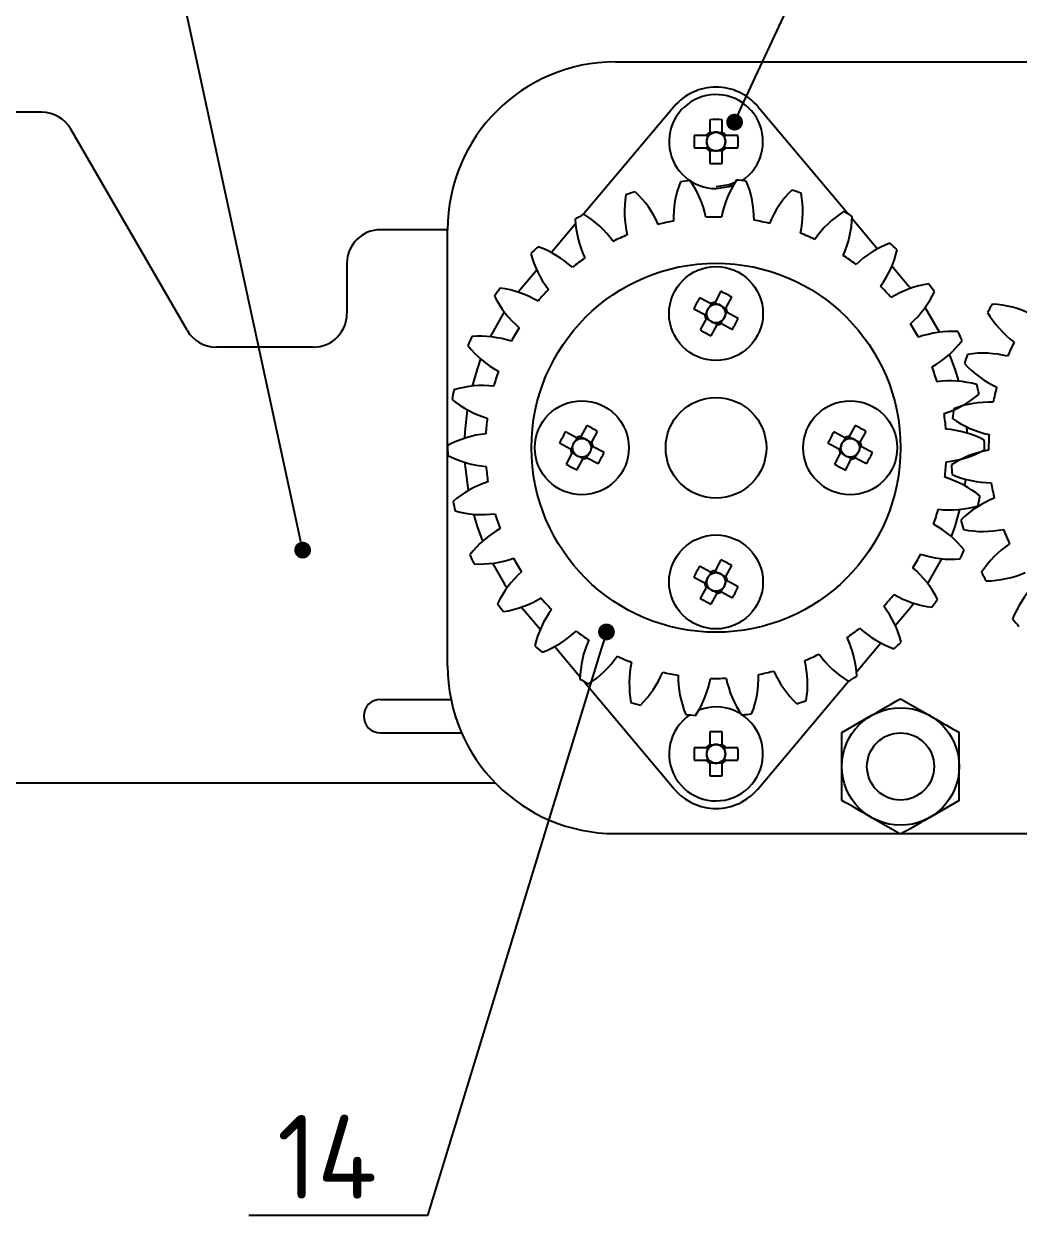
# Model space of a CAD drawing. Header units: millimetres. Extents: x 20430 to 36223, y 4362 to 8014.
# Drawn here: x 20566.2 to 20625.5, y 4516.1 to 4587.7 of the extents above; entities that cross this region are included whole.
import ezdxf
from ezdxf import colors
from ezdxf.entities.mleader import LeaderData, LeaderLine
from ezdxf.math import Vec2, Vec3

# ---------------------------------------------------------------- set-up
doc = ezdxf.new("R2010")
doc.units = ezdxf.units.MM
doc.layers.get('0').update_dxf_attribs({"lineweight": 35})
doc.layers.add('Nét mảnh', color=130, linetype='Continuous', lineweight=13)
doc.styles.add('MtXpl_TCVN_7284', font='')
doc.styles.get("Standard").update_dxf_attribs({"font": '', "height": 4.375})
doc.styles.get('MtXpl_TCVN_7284').set_extended_font_data('TCVN 7284')
doc.styles.get('Standard').set_extended_font_data('TCVN 7284')
doc.dimstyles.new('ISO-25$0', dxfattribs={"dimtxt": 4.375, "dimasz": 2.5, "dimexe": 1.25, "dimexo": 0.625, "dimtad": 1, "dimtxsty": 'Standard', "dimblk": 'OPEN30', "dimcen": 2.5, "dimadec": 0, "dimazin": 0, "dimtfac": 1, "dimtmove": 0, "dimatfit": 3, "dimldrblk": 'OPEN30', "dimfxl": 1, "dimarcsym": 0})

# ---------------------------------------------------------------- blocks, each defined once
blk = doc.blocks.new('_Dot')
at = {"color": 0, "linetype": 'ByBlock', "lineweight": -2}
blk.add_line((-0.5, 0), (-1, 0), dxfattribs=at)
at = {"color": 0, "linetype": 'ByBlock', "const_width": 0.5}
blk.add_lwpolyline([(-0.25, 0, 1), (0.25, 0, 1)], format="xyb", close=True, dxfattribs=at)
blk = doc.blocks.new('_Open30')
at = {"color": 0, "linetype": 'ByBlock', "lineweight": -2}
for p, q in [((-1, 0.268), (0, 0)), ((0, 0), (-1, -0.268)), ((0, 0), (-1, 0))]:
    blk.add_line(p, q, dxfattribs=at)
blk = doc.blocks.new('*D106')
at = {"layer": 'Defpoints', "color": 0, "transparency": 16777216}
for p in [(20779.452, 4636.101), (20459.452, 4562.394), (20779.452, 4562.394)]:
    blk.add_point(p, dxfattribs=at)
at = {"layer": 'Nét mảnh', "color": 0, "lineweight": -2, "transparency": 16777216}
for p, q in [((20459.452, 4563.644), (20459.452, 4638.601)), ((20779.452, 4563.644), (20779.452, 4638.601)), ((20464.452, 4636.101), (20774.452, 4636.101))]:
    blk.add_line(p, q, dxfattribs=at)
at = {"layer": 'Nét mảnh', "color": 0, "lineweight": -2, "transparency": 16777216, "xscale": 5, "yscale": 5, "zscale": 5, "rotation": 180}
blk.add_blockref('_Open30', (20459.452, 4636.101), dxfattribs=at)
at = {"layer": 'Nét mảnh', "color": 0, "lineweight": -2, "transparency": 16777216, "xscale": 5, "yscale": 5, "zscale": 5}
blk.add_blockref('_Open30', (20779.452, 4636.101), dxfattribs=at)
at = {"layer": 'Nét mảnh', "color": 0, "transparency": 16777216, "insert": (20619.452, 4639.101), "char_height": 4.375, "attachment_point": 5}
blk.add_mtext('{\\H0.8x;320}', dxfattribs=at)

msp = doc.modelspace()

# ---------------------------------------------------------------- linework, layer by layer
at = {"color": 18, "linetype": 'Continuous', "lineweight": 25, "true_color": 0x000000}
for p, q in [((20601.452, 4585.394), (20630.381, 4585.394)), ((20604.966, 4582.737), (20599.56, 4576.312)), ((20609.939, 4582.737), (20615.345, 4576.312)), ((20567.256, 4582.394), (20565.452, 4582.394)), ((20607.082, 4581.95), (20607.082, 4581.209)), ((20607.822, 4581.209), (20607.822, 4581.95)), ((20575.917, 4569.394), (20568.988, 4581.394)), ((20607.277, 4581.172), (20607.082, 4581.172)), ((20607.822, 4581.172), (20607.628, 4581.172)), ((20606.888, 4581.014), (20606.146, 4581.014)), ((20606.925, 4581.014), (20606.925, 4580.82)), ((20606.925, 4580.468), (20606.925, 4580.274)), ((20607.98, 4580.82), (20607.98, 4581.014)), ((20607.98, 4580.274), (20607.98, 4580.468)), ((20608.759, 4581.014), (20608.017, 4581.014)), ((20606.146, 4580.274), (20606.888, 4580.274)), ((20607.082, 4580.117), (20607.277, 4580.117)), ((20607.082, 4580.079), (20607.082, 4579.338)), ((20607.628, 4580.117), (20607.822, 4580.117)), ((20607.822, 4579.338), (20607.822, 4580.079)), ((20608.017, 4580.274), (20608.759, 4580.274)), ((20615.562, 4576.055), (20617.081, 4574.249)), ((20591.452, 4575.394), (20587.452, 4575.394)), ((20591.452, 4549.394), (20591.452, 4575.394)), ((20599.081, 4575.743), (20597.637, 4574.027)), ((20585.452, 4573.394), (20585.452, 4570.394)), ((20617.938, 4573.231), (20618.93, 4572.052)), ((20596.764, 4572.989), (20595.975, 4572.052)), ((20595.975, 4572.052), (20595.66, 4571.664)), ((20619.056, 4571.899), (20618.93, 4572.052)), ((20607.129, 4570.986), (20606.474, 4571.336)), ((20607.741, 4571.721), (20607.392, 4571.067)), ((20608.045, 4570.718), (20608.394, 4571.372)), ((20594.827, 4570.493), (20593.99, 4569.009)), ((20606.126, 4570.683), (20606.78, 4570.334)), ((20606.904, 4570.487), (20606.813, 4570.316)), ((20607.161, 4570.969), (20607.07, 4570.798)), ((20607.546, 4570.942), (20607.375, 4571.034)), ((20608.027, 4570.685), (20607.856, 4570.777)), ((20608.001, 4570.301), (20608.092, 4570.472)), ((20608.779, 4570.105), (20608.125, 4570.454)), ((20606.86, 4570.07), (20606.511, 4569.416)), ((20606.878, 4570.103), (20607.049, 4570.012)), ((20607.164, 4569.067), (20607.513, 4569.722)), ((20607.359, 4569.846), (20607.53, 4569.754)), ((20607.744, 4569.819), (20607.835, 4569.991)), ((20607.776, 4569.802), (20608.431, 4569.452)), ((20583.452, 4568.394), (20577.649, 4568.394)), ((20599.129, 4562.986), (20598.474, 4563.336)), ((20599.741, 4563.721), (20599.392, 4563.067)), ((20600.045, 4562.718), (20600.394, 4563.372)), ((20615.129, 4562.986), (20614.474, 4563.336)), ((20615.741, 4563.721), (20615.392, 4563.067)), ((20616.045, 4562.718), (20616.394, 4563.372)), ((20598.126, 4562.683), (20598.78, 4562.334)), ((20598.904, 4562.487), (20598.813, 4562.316)), ((20599.161, 4562.969), (20599.07, 4562.798)), ((20599.546, 4562.942), (20599.375, 4563.034)), ((20600.027, 4562.685), (20599.856, 4562.777)), ((20600.001, 4562.301), (20600.092, 4562.472)), ((20600.779, 4562.105), (20600.125, 4562.454)), ((20614.126, 4562.683), (20614.78, 4562.334)), ((20614.904, 4562.487), (20614.813, 4562.316)), ((20615.161, 4562.969), (20615.07, 4562.798)), ((20615.546, 4562.942), (20615.375, 4563.034)), ((20616.027, 4562.685), (20615.856, 4562.777)), ((20616.001, 4562.301), (20616.092, 4562.472)), ((20616.779, 4562.105), (20616.125, 4562.454)), ((20598.86, 4562.07), (20598.511, 4561.416)), ((20598.878, 4562.103), (20599.049, 4562.012)), ((20599.359, 4561.846), (20599.53, 4561.755)), ((20599.744, 4561.819), (20599.835, 4561.991)), ((20599.776, 4561.802), (20600.431, 4561.452)), ((20614.86, 4562.07), (20614.511, 4561.416)), ((20614.878, 4562.103), (20615.049, 4562.012)), ((20615.359, 4561.846), (20615.53, 4561.755)), ((20615.744, 4561.819), (20615.835, 4561.991)), ((20615.776, 4561.802), (20616.431, 4561.452)), ((20599.164, 4561.067), (20599.513, 4561.722)), ((20615.164, 4561.067), (20615.513, 4561.722)), ((20622.281, 4560.131), (20622.334, 4560.516)), ((20607.129, 4554.986), (20606.474, 4555.336)), ((20607.741, 4555.721), (20607.392, 4555.067)), ((20608.045, 4554.718), (20608.394, 4555.372)), ((20620.078, 4554.295), (20620.915, 4555.779)), ((20606.126, 4554.683), (20606.78, 4554.334)), ((20607.161, 4554.969), (20607.07, 4554.798)), ((20607.546, 4554.942), (20607.375, 4555.034)), ((20608.027, 4554.685), (20607.856, 4554.777)), ((20606.86, 4554.07), (20606.511, 4553.416)), ((20606.904, 4554.487), (20606.813, 4554.316)), ((20606.878, 4554.103), (20607.049, 4554.012)), ((20607.744, 4553.819), (20607.835, 4553.991)), ((20608.001, 4554.301), (20608.092, 4554.472)), ((20608.779, 4554.105), (20608.125, 4554.454)), ((20607.164, 4553.067), (20607.513, 4553.722)), ((20607.359, 4553.846), (20607.53, 4553.755)), ((20607.776, 4553.802), (20608.431, 4553.452)), ((20595.849, 4552.889), (20595.975, 4552.737)), ((20596.967, 4551.557), (20595.975, 4552.737)), ((20618.141, 4551.799), (20618.93, 4552.737)), ((20618.93, 4552.737), (20619.245, 4553.124)), ((20599.343, 4548.733), (20597.824, 4550.539)), ((20615.824, 4549.045), (20617.268, 4550.761)), ((20604.966, 4542.052), (20599.56, 4548.476)), ((20609.939, 4542.052), (20615.345, 4548.476)), ((20618.452, 4547.436), (20620.202, 4546.425)), ((20587.452, 4547.394), (20591.655, 4547.394)), ((20614.952, 4545.415), (20616.702, 4546.425)), ((20587.452, 4545.394), (20592.287, 4545.394)), ((20607.082, 4545.45), (20607.082, 4544.709)), ((20607.822, 4544.709), (20607.822, 4545.45)), ((20607.277, 4544.672), (20607.082, 4544.672)), ((20607.822, 4544.672), (20607.628, 4544.672)), ((20606.888, 4544.514), (20606.146, 4544.514)), ((20606.925, 4544.514), (20606.925, 4544.32)), ((20606.925, 4543.968), (20606.925, 4543.774)), ((20607.98, 4544.32), (20607.98, 4544.514)), ((20607.98, 4543.774), (20607.98, 4543.968)), ((20608.759, 4544.514), (20608.017, 4544.514)), ((20606.146, 4543.774), (20606.888, 4543.774)), ((20607.082, 4543.617), (20607.277, 4543.617)), ((20607.082, 4543.579), (20607.082, 4542.838)), ((20607.628, 4543.617), (20607.822, 4543.617)), ((20607.822, 4542.838), (20607.822, 4543.579)), ((20608.017, 4543.774), (20608.759, 4543.774)), ((20594.311, 4542.394), (20511.452, 4542.394)), ((20621.952, 4541.373), (20620.202, 4540.363)), ((20618.452, 4539.353), (20616.702, 4540.363)), ((20601.452, 4539.394), (20618.381, 4539.394)), ((20618.524, 4539.394), (20630.381, 4539.394))]:
    msp.add_line(p, q, dxfattribs=at)
at = {"color": 18, "linetype": 'Continuous', "lineweight": 25, "true_color": 0x000000, "flags": 128}
for points in [[(20607.452, 4577.97), (20608.241, 4578.088), (20608.595, 4578.226)], [(20607.452, 4577.844), (20608.241, 4577.958), (20608.483, 4578.041)], [(20620.779, 4569.279), (20620.062, 4570.518), (20619.913, 4570.745)], [(20593.419, 4567.691), (20593.204, 4567.083), (20592.909, 4566.066)], [(20621.919, 4566.358), (20621.701, 4567.083), (20621.377, 4567.972)], [(20592.624, 4564.657), (20592.483, 4563.347), (20592.463, 4562.962)], [(20622.427, 4563.263), (20622.422, 4563.347), (20622.401, 4563.637)], [(20592.478, 4561.525), (20592.483, 4561.441), (20592.673, 4559.833)], [(20592.986, 4558.43), (20593.204, 4557.705), (20593.528, 4556.816)], [(20621.486, 4557.097), (20621.701, 4557.705), (20621.996, 4558.722)], [(20594.126, 4555.509), (20594.843, 4554.27), (20594.992, 4554.043)]]:
    msp.add_lwpolyline(points, dxfattribs=at)
at = {"color": 18, "linetype": 'Continuous', "lineweight": 25, "true_color": 0x000000}
for centre, radius in [((20607.452, 4580.644), 0.556), ((20607.452, 4562.394), 11), ((20607.452, 4570.394), 2.8), ((20607.452, 4570.394), 0.556), ((20607.452, 4562.394), 3), ((20599.452, 4562.394), 2.8), ((20615.452, 4562.394), 2.8), ((20599.452, 4562.394), 0.556), ((20615.452, 4562.394), 0.556), ((20607.452, 4554.394), 2.8), ((20607.452, 4554.394), 0.556), ((20618.452, 4543.394), 3.5), ((20618.452, 4543.394), 2), ((20607.452, 4544.144), 0.556)]:
    msp.add_circle(centre, radius, dxfattribs=at)
for centre, radius, start, end in [((20601.452, 4575.394), 10, 90, 180), ((20607.452, 4580.644), 2.8, 303.82429, 270), ((20607.452, 4580.644), 3.25, 40.07843, 139.92157), ((20567.256, 4580.394), 2, 30, 90), ((20607.452, 4570.982), 10.975, 88.06796, 91.93204), ((20607.452, 4580.644), 0.675, 123.23063, 146.76937), ((20607.452, 4580.644), 0.675, 33.23063, 56.76937), ((20617.115, 4580.644), 10.975, 178.06796, 181.93204), ((20597.79, 4580.644), 10.975, 358.06796, 1.93204), ((20607.452, 4580.644), 0.675, 213.23063, 236.76937), ((20607.452, 4580.644), 0.675, 303.23063, 326.76937), ((20607.452, 4590.306), 10.975, 268.06796, 271.93204), ((20610.914, 4576.058), 6, 158.54412, 181.44108), ((20607.452, 4562.394), 16, 95.52877, 97.62486), ((20600.973, 4574.912), 6, 11.71255, 34.60951), ((20613.679, 4575.04), 6, 146.54412, 169.44108), ((20607.452, 4562.394), 16, 83.52877, 85.62486), ((20603.717, 4575.985), 6, 359.71255, 22.60951), ((20607.452, 4562.394), 16, 107.52877, 109.62486), ((20598.512, 4573.291), 6, 23.71255, 46.60951), ((20616.172, 4573.469), 6, 134.54412, 157.44108), ((20607.452, 4562.394), 16, 71.52877, 73.62486), ((20606.624, 4576.465), 6, 347.71255, 10.60951), ((20607.997, 4576.479), 6, 170.54412, 193.44108), ((20607.452, 4562.394), 16, 119.52877, 121.62486), ((20596.442, 4571.194), 6, 35.71255, 58.60951), ((20607.452, 4562.394), 13.749, 88.63283, 92.52081), ((20618.284, 4571.414), 6, 122.54412, 145.44108), ((20609.568, 4576.33), 6, 335.71255, 358.60951), ((20607.452, 4562.394), 16, 59.52877, 61.62486), ((20587.452, 4573.394), 2, 90, 180), ((20605.057, 4576.284), 6, 182.54412, 205.44108), ((20607.452, 4562.394), 13.749, 100.63283, 104.52081), ((20607.452, 4562.394), 13.749, 76.63283, 80.52081), ((20607.452, 4562.394), 13.749, 112.63283, 116.52081), ((20607.452, 4562.394), 13.749, 64.63283, 68.52081), ((20607.452, 4562.394), 16, 131.52877, 133.62486), ((20602.221, 4575.483), 6, 194.54412, 217.44108), ((20594.853, 4568.712), 6, 47.71255, 70.60951), ((20619.923, 4568.965), 6, 110.54412, 133.44108), ((20612.419, 4575.585), 6, 323.71255, 346.60951), ((20607.452, 4562.394), 16, 47.52877, 49.62486), ((20607.452, 4562.394), 13.749, 124.63283, 128.52081), ((20607.452, 4562.394), 13.749, 52.63283, 56.52081), ((20607.452, 4562.394), 16, 143.52877, 145.62486), ((20593.814, 4565.955), 6, 59.71255, 82.60951), ((20607.452, 4562.394), 13.749, 136.63283, 140.52081), ((20607.452, 4562.394), 13.749, 40.63283, 44.52081), ((20621.016, 4566.228), 6, 98.54412, 121.44108), ((20607.452, 4562.394), 16, 35.52877, 37.62486), ((20599.614, 4574.109), 6, 206.54412, 229.44108), ((20615.976, 4565.843), 10.975, 149.96797, 153.83204), ((20607.452, 4570.394), 0.675, 95.13063, 118.66938), ((20602.902, 4561.871), 10.975, 59.96797, 63.83204), ((20615.053, 4574.265), 6, 311.71255, 334.60951), ((20583.452, 4570.394), 2, 270, 0), ((20607.452, 4570.394), 0.675, 185.13063, 208.66938), ((20607.452, 4570.394), 0.675, 5.13063, 28.66938), ((20637.452, 4562.394), 16, 147.63534, 149.73144), ((20628.795, 4573.518), 6, 210.65069, 233.54766), ((20623.594, 4564.969), 6, 63.81912, 86.71608), ((20607.452, 4570.394), 0.675, 275.13063, 298.66938), ((20598.929, 4574.945), 10.975, 329.96797, 333.83204), ((20607.452, 4562.394), 13.749, 28.63283, 32.52081), ((20577.649, 4570.394), 2, 210, 270), ((20607.452, 4562.394), 16, 155.52877, 157.62486), ((20593.372, 4563.041), 6, 71.71255, 94.60951), ((20607.452, 4562.394), 13.749, 148.63283, 152.52081), ((20612.003, 4578.917), 10.975, 239.96797, 243.83204), ((20621.517, 4563.325), 6, 86.54412, 109.44108), ((20607.452, 4562.394), 16, 23.52877, 25.62486), ((20597.35, 4572.223), 6, 218.54412, 241.44108), ((20617.355, 4572.425), 6, 299.71255, 322.60951), ((20637.452, 4562.394), 13.749, 152.7394, 156.62738), ((20637.452, 4562.394), 16, 159.63534, 161.73144), ((20623.362, 4562.031), 6, 75.81912, 98.71608), ((20607.452, 4562.394), 13.749, 160.63283, 164.52081), ((20607.452, 4562.394), 13.749, 16.63283, 20.52081), ((20626.672, 4571.475), 6, 222.65069, 245.54766), ((20593.545, 4560.1), 6, 83.71255, 106.60951), ((20621.403, 4560.38), 6, 74.54412, 97.44108), ((20607.452, 4562.394), 16, 11.52877, 13.62486), ((20607.452, 4562.394), 16, 167.52877, 169.62486), ((20619.224, 4570.147), 6, 287.71255, 310.60951), ((20637.452, 4562.394), 13.749, 164.7394, 168.62738), ((20595.527, 4569.908), 6, 230.54412, 253.44108), ((20637.452, 4562.394), 16, 171.63534, 173.73144), ((20623.745, 4559.11), 6, 87.81912, 110.71608), ((20607.452, 4562.394), 13.749, 172.63283, 176.52081), ((20607.452, 4562.394), 13.749, 4.63283, 8.52081), ((20625.019, 4569.035), 6, 234.65069, 257.54766), ((20594.326, 4557.258), 6, 95.71255, 118.60951), ((20607.976, 4557.843), 10.975, 149.96797, 153.83204), ((20594.902, 4553.871), 10.975, 59.96797, 63.83204), ((20623.976, 4557.843), 10.975, 149.96797, 153.83204), ((20610.902, 4553.871), 10.975, 59.96797, 63.83204), ((20620.68, 4557.524), 6, 62.54412, 85.44108), ((20637.452, 4562.394), 13.749, 176.7394, 180.62738), ((20607.452, 4562.394), 16, 179.52877, 181.62486), ((20599.452, 4562.394), 0.675, 95.13063, 118.66938), ((20599.452, 4562.394), 0.675, 5.13063, 28.66938), ((20615.452, 4562.394), 0.675, 95.13063, 118.66938), ((20615.452, 4562.394), 0.675, 5.13063, 28.66938), ((20607.452, 4562.394), 16, 359.52877, 1.62486), ((20594.225, 4567.265), 6, 242.54412, 265.44108), ((20599.452, 4562.394), 0.675, 185.13063, 208.66938), ((20599.452, 4562.394), 0.675, 275.13063, 298.66938), ((20590.929, 4566.945), 10.975, 329.96797, 333.83204), ((20615.452, 4562.394), 0.675, 185.13063, 208.66938), ((20615.452, 4562.394), 0.675, 275.13063, 298.66938), ((20606.929, 4566.945), 10.975, 329.96797, 333.83204), ((20620.579, 4567.53), 6, 275.71255, 298.60951), ((20624.728, 4556.331), 6, 99.81912, 122.71608), ((20607.452, 4562.394), 13.749, 184.63283, 188.52081), ((20604.003, 4570.917), 10.975, 239.96797, 243.83204), ((20620.003, 4570.917), 10.975, 239.96797, 243.83204), ((20607.452, 4562.394), 13.749, 352.63283, 356.52081), ((20637.452, 4562.394), 16, 183.63534, 185.73144), ((20595.681, 4554.641), 6, 107.71255, 130.60951), ((20619.378, 4554.88), 6, 50.54412, 73.44108), ((20623.91, 4566.305), 6, 246.65069, 269.54766), ((20637.452, 4562.394), 13.749, 188.7394, 192.62738), ((20607.452, 4562.394), 16, 191.52877, 193.62486), ((20621.36, 4564.689), 6, 263.71255, 286.60951), ((20626.266, 4553.818), 6, 111.81912, 134.71608), ((20607.452, 4562.394), 16, 347.52877, 349.62486), ((20593.502, 4564.408), 6, 254.54412, 277.44108), ((20607.452, 4562.394), 13.749, 196.63283, 200.52081), ((20607.452, 4562.394), 13.749, 340.63283, 344.52081), ((20597.55, 4552.363), 6, 119.71255, 142.60951), ((20617.555, 4552.565), 6, 38.54412, 61.44108), ((20637.452, 4562.394), 16, 195.63534, 197.73144), ((20623.393, 4563.404), 6, 258.65069, 281.54766), ((20637.452, 4562.394), 13.749, 200.7394, 204.62738), ((20607.452, 4562.394), 16, 203.52877, 205.62486), ((20607.452, 4562.394), 13.749, 328.63283, 332.52081), ((20621.533, 4561.747), 6, 251.71255, 274.60951), ((20607.452, 4562.394), 16, 335.52877, 337.62486), ((20628.294, 4551.68), 6, 123.81912, 146.71608), ((20593.388, 4561.464), 6, 266.54412, 289.44108), ((20607.452, 4562.394), 13.749, 208.63283, 212.52081), ((20615.976, 4549.843), 10.975, 149.96797, 153.83204), ((20602.902, 4545.871), 10.975, 59.96797, 63.83204), ((20599.852, 4550.524), 6, 131.71255, 154.60951), ((20607.452, 4554.394), 0.675, 95.13063, 118.66938), ((20607.452, 4554.394), 0.675, 5.13063, 28.66938), ((20615.291, 4550.679), 6, 26.54412, 49.44108), ((20637.452, 4562.394), 16, 207.63534, 209.73144), ((20623.491, 4560.459), 6, 270.65069, 293.54766), ((20607.452, 4554.394), 0.675, 185.13063, 208.66938), ((20598.929, 4558.945), 10.975, 329.96797, 333.83204), ((20630.721, 4550.01), 6, 135.81912, 158.71608), ((20593.889, 4558.56), 6, 278.54412, 301.44108), ((20607.452, 4562.394), 13.749, 220.63283, 224.52081), ((20612.003, 4562.917), 10.975, 239.96797, 243.83204), ((20607.452, 4554.394), 0.675, 275.13063, 298.66938), ((20607.452, 4562.394), 13.749, 316.63283, 320.52081), ((20621.091, 4558.834), 6, 239.71255, 262.60951), ((20607.452, 4562.394), 16, 323.52877, 325.62486), ((20607.452, 4562.394), 16, 215.52877, 217.62486), ((20602.486, 4549.203), 6, 143.71255, 166.60951), ((20612.684, 4549.305), 6, 14.54412, 37.44108), ((20637.452, 4562.394), 16, 219.63534, 221.73144), ((20594.982, 4555.823), 6, 290.54412, 313.44108), ((20607.452, 4562.394), 13.749, 232.63283, 236.52081), ((20607.452, 4562.394), 13.749, 304.63283, 308.52081), ((20609.848, 4548.504), 6, 2.54412, 25.44108), ((20620.052, 4556.076), 6, 227.71255, 250.60951), ((20607.452, 4562.394), 16, 227.52877, 229.62486), ((20605.337, 4548.458), 6, 155.71255, 178.60951), ((20607.452, 4562.394), 16, 311.52877, 313.62486), ((20596.621, 4553.374), 6, 302.54412, 325.44108), ((20607.452, 4562.394), 13.749, 244.63283, 248.52081), ((20608.281, 4548.323), 6, 167.71255, 190.60951), ((20607.452, 4562.394), 13.749, 292.63283, 296.52081), ((20606.908, 4548.309), 6, 350.54412, 13.44108), ((20618.463, 4553.594), 6, 215.71255, 238.60951), ((20601.452, 4549.394), 10, 180, 270), ((20598.733, 4551.319), 6, 314.54412, 337.44108), ((20607.452, 4562.394), 13.749, 256.63283, 260.52081), ((20603.991, 4548.73), 6, 338.54412, 1.44108), ((20607.452, 4562.394), 13.749, 280.63283, 284.52081), ((20616.393, 4551.497), 6, 203.71255, 226.60951), ((20607.452, 4562.394), 16, 239.52877, 241.62486), ((20611.188, 4548.803), 6, 179.71255, 202.60951), ((20601.226, 4549.748), 6, 326.54412, 349.44108), ((20607.452, 4562.394), 13.749, 268.63283, 272.52081), ((20613.932, 4549.876), 6, 191.71255, 214.60951), ((20607.452, 4562.394), 16, 299.52877, 301.62486), ((20587.452, 4546.394), 1, 90, 270), ((20607.452, 4562.394), 16, 251.52877, 253.62486), ((20607.452, 4544.144), 2.8, 123.82429, 111.6038), ((20607.452, 4562.394), 16, 287.52877, 289.62486), ((20607.452, 4562.394), 16, 263.52877, 265.62486), ((20607.452, 4562.394), 16, 275.52877, 277.62486), ((20607.452, 4534.482), 10.975, 88.06796, 91.93204), ((20607.452, 4544.144), 0.675, 123.23063, 146.76937), ((20607.452, 4544.144), 0.675, 33.23063, 56.76937), ((20617.115, 4544.144), 10.975, 178.06796, 181.93204), ((20597.79, 4544.144), 10.975, 358.06796, 1.93204), ((20607.452, 4544.144), 0.675, 213.23063, 236.76937), ((20607.452, 4544.144), 0.675, 303.23063, 326.76937), ((20607.452, 4553.806), 10.975, 268.06796, 271.93204), ((20607.452, 4544.144), 3.25, 220.07843, 319.92157)]:
    msp.add_arc(centre, radius, start, end, dxfattribs=at)
for centre, major_axis, start_param, end_param in [((20607.452, 4580.713), (0, 0.492), 5.913772, 6.652598), ((20607.384, 4580.644), (0.492, 0), 2.77218, 3.511006), ((20607.521, 4580.644), (0.492, 0), 5.913772, 6.652598), ((20607.452, 4580.575), (0, 0.492), 2.77218, 3.511006), ((20607.392, 4570.427), (-0.434, 0.232), 5.913772, 6.652598), ((20607.485, 4570.455), (-0.232, -0.434), 2.77218, 3.511006), ((20607.42, 4570.333), (-0.232, -0.434), 5.913772, 6.652598), ((20607.513, 4570.362), (-0.434, 0.232), 2.77218, 3.511006), ((20599.392, 4562.427), (0.434, -0.232), 2.77218, 3.511006), ((20599.485, 4562.455), (-0.232, -0.434), 2.77218, 3.511006), ((20615.392, 4562.427), (-0.434, 0.232), 5.913772, 6.652598), ((20615.485, 4562.455), (0.232, 0.434), 5.913772, 6.652598), ((20599.42, 4562.333), (-0.232, -0.434), 5.913772, 6.652598), ((20599.513, 4562.362), (0.434, -0.232), 5.913772, 6.652598), ((20615.42, 4562.333), (0.232, 0.434), 2.77218, 3.511006), ((20615.513, 4562.362), (-0.434, 0.232), 2.77218, 3.511006), ((20607.392, 4554.427), (0.434, -0.232), 2.77218, 3.511006), ((20607.485, 4554.455), (0.232, 0.434), 5.913772, 6.652598), ((20607.42, 4554.333), (0.232, 0.434), 2.77218, 3.511006), ((20607.513, 4554.362), (0.434, -0.232), 5.913772, 6.652598), ((20607.452, 4544.213), (0, 0.492), 5.913772, 6.652598), ((20607.384, 4544.144), (0.492, 0), 2.77218, 3.511006), ((20607.521, 4544.144), (0.492, 0), 5.913772, 6.652598), ((20607.452, 4544.075), (0, 0.492), 2.77218, 3.511006)]:
    msp.add_ellipse(centre, major_axis=major_axis, ratio=0.990116, start_param=start_param, end_param=end_param, dxfattribs=at)
for points, knots in [([(20607.082, 4581.209), (20607.082, 4581.203), (20607.082, 4581.163), (20607.082, 4581.114), (20607.082, 4581.068), (20607.082, 4581.059)], [0, 0, 0, 0, 0.116743, 0.839382, 1, 1, 1, 1]), ([(20607.822, 4581.059), (20607.822, 4581.068), (20607.822, 4581.114), (20607.822, 4581.163), (20607.822, 4581.203), (20607.822, 4581.209)], [0, 0, 0, 0, 0.160618, 0.883257, 1, 1, 1, 1]), ([(20607.037, 4581.014), (20607.029, 4581.014), (20606.982, 4581.014), (20606.933, 4581.014), (20606.893, 4581.014), (20606.888, 4581.014)], [0, 0, 0, 0, 0.160618, 0.883257, 1, 1, 1, 1]), ([(20608.017, 4581.014), (20608.012, 4581.014), (20607.972, 4581.014), (20607.923, 4581.014), (20607.876, 4581.014), (20607.867, 4581.014)], [0, 0, 0, 0, 0.1167429, 0.8393822, 1, 1, 1, 1]), ([(20606.888, 4580.274), (20606.893, 4580.274), (20606.933, 4580.274), (20606.982, 4580.274), (20607.029, 4580.274), (20607.037, 4580.274)], [0, 0, 0, 0, 0.116743, 0.839382, 1, 1, 1, 1]), ([(20607.082, 4580.229), (20607.082, 4580.221), (20607.082, 4580.174), (20607.082, 4580.125), (20607.082, 4580.085), (20607.082, 4580.079)], [0, 0, 0, 0, 0.1606178, 0.8832571, 1, 1, 1, 1]), ([(20607.822, 4580.079), (20607.822, 4580.085), (20607.822, 4580.125), (20607.822, 4580.174), (20607.822, 4580.221), (20607.822, 4580.229)], [0, 0, 0, 0, 0.116743, 0.839382, 1, 1, 1, 1]), ([(20607.867, 4580.274), (20607.876, 4580.274), (20607.923, 4580.274), (20607.972, 4580.274), (20608.012, 4580.274), (20608.017, 4580.274)], [0, 0, 0, 0, 0.160618, 0.883257, 1, 1, 1, 1]), ([(20607.392, 4571.067), (20607.389, 4571.062), (20607.371, 4571.026), (20607.347, 4570.983), (20607.326, 4570.942), (20607.322, 4570.934)], [0, 0, 0, 0, 0.116743, 0.839382, 1, 1, 1, 1]), ([(20606.78, 4570.334), (20606.785, 4570.331), (20606.82, 4570.312), (20606.864, 4570.289), (20606.905, 4570.267), (20606.912, 4570.263)], [0, 0, 0, 0, 0.1167429, 0.8393822, 1, 1, 1, 1]), ([(20607.261, 4570.916), (20607.253, 4570.92), (20607.212, 4570.942), (20607.169, 4570.965), (20607.133, 4570.984), (20607.129, 4570.986)], [0, 0, 0, 0, 0.160618, 0.883257, 1, 1, 1, 1]), ([(20607.974, 4570.586), (20607.978, 4570.593), (20608, 4570.634), (20608.023, 4570.678), (20608.042, 4570.713), (20608.045, 4570.718)], [0, 0, 0, 0, 0.1606178, 0.8832571, 1, 1, 1, 1]), ([(20608.125, 4570.454), (20608.12, 4570.457), (20608.085, 4570.476), (20608.041, 4570.499), (20608, 4570.521), (20607.993, 4570.525)], [0, 0, 0, 0, 0.116743, 0.839382, 1, 1, 1, 1]), ([(20606.931, 4570.202), (20606.927, 4570.195), (20606.905, 4570.154), (20606.882, 4570.11), (20606.863, 4570.075), (20606.86, 4570.07)], [0, 0, 0, 0, 0.160618, 0.883257, 1, 1, 1, 1]), ([(20607.513, 4569.722), (20607.515, 4569.727), (20607.534, 4569.762), (20607.557, 4569.805), (20607.579, 4569.846), (20607.583, 4569.854)], [0, 0, 0, 0, 0.116743, 0.839382, 1, 1, 1, 1]), ([(20607.644, 4569.872), (20607.652, 4569.868), (20607.693, 4569.846), (20607.736, 4569.823), (20607.771, 4569.804), (20607.776, 4569.802)], [0, 0, 0, 0, 0.160618, 0.883257, 1, 1, 1, 1]), ([(20599.261, 4562.916), (20599.253, 4562.92), (20599.212, 4562.942), (20599.169, 4562.965), (20599.133, 4562.984), (20599.129, 4562.986)], [0, 0, 0, 0, 0.1606178, 0.8832571, 1, 1, 1, 1]), ([(20599.392, 4563.067), (20599.389, 4563.062), (20599.371, 4563.026), (20599.347, 4562.983), (20599.326, 4562.942), (20599.322, 4562.934)], [0, 0, 0, 0, 0.116743, 0.839382, 1, 1, 1, 1]), ([(20599.974, 4562.586), (20599.978, 4562.593), (20600, 4562.634), (20600.023, 4562.678), (20600.042, 4562.713), (20600.045, 4562.718)], [0, 0, 0, 0, 0.160618, 0.883257, 1, 1, 1, 1]), ([(20600.125, 4562.454), (20600.12, 4562.457), (20600.085, 4562.476), (20600.041, 4562.499), (20600, 4562.521), (20599.993, 4562.525)], [0, 0, 0, 0, 0.116743, 0.839382, 1, 1, 1, 1]), ([(20615.261, 4562.916), (20615.253, 4562.92), (20615.212, 4562.942), (20615.169, 4562.965), (20615.133, 4562.984), (20615.129, 4562.986)], [0, 0, 0, 0, 0.160618, 0.883257, 1, 1, 1, 1]), ([(20615.392, 4563.067), (20615.389, 4563.062), (20615.371, 4563.026), (20615.347, 4562.983), (20615.326, 4562.942), (20615.322, 4562.934)], [0, 0, 0, 0, 0.1167429, 0.8393822, 1, 1, 1, 1]), ([(20615.974, 4562.586), (20615.978, 4562.593), (20616, 4562.634), (20616.023, 4562.678), (20616.042, 4562.713), (20616.045, 4562.718)], [0, 0, 0, 0, 0.160618, 0.883257, 1, 1, 1, 1]), ([(20616.125, 4562.454), (20616.12, 4562.457), (20616.085, 4562.476), (20616.041, 4562.499), (20616, 4562.521), (20615.993, 4562.525)], [0, 0, 0, 0, 0.116743, 0.839382, 1, 1, 1, 1]), ([(20598.78, 4562.334), (20598.785, 4562.331), (20598.82, 4562.312), (20598.864, 4562.289), (20598.905, 4562.267), (20598.912, 4562.263)], [0, 0, 0, 0, 0.116743, 0.839382, 1, 1, 1, 1]), ([(20598.931, 4562.202), (20598.927, 4562.195), (20598.905, 4562.154), (20598.882, 4562.11), (20598.863, 4562.075), (20598.86, 4562.07)], [0, 0, 0, 0, 0.160618, 0.883257, 1, 1, 1, 1]), ([(20599.513, 4561.722), (20599.515, 4561.727), (20599.534, 4561.762), (20599.557, 4561.805), (20599.579, 4561.846), (20599.583, 4561.854)], [0, 0, 0, 0, 0.1167429, 0.8393822, 1, 1, 1, 1]), ([(20599.644, 4561.872), (20599.652, 4561.868), (20599.693, 4561.846), (20599.736, 4561.823), (20599.771, 4561.804), (20599.776, 4561.802)], [0, 0, 0, 0, 0.160618, 0.883257, 1, 1, 1, 1]), ([(20614.78, 4562.334), (20614.785, 4562.331), (20614.82, 4562.312), (20614.864, 4562.289), (20614.905, 4562.267), (20614.912, 4562.263)], [0, 0, 0, 0, 0.116743, 0.839382, 1, 1, 1, 1]), ([(20614.931, 4562.202), (20614.927, 4562.195), (20614.905, 4562.154), (20614.882, 4562.11), (20614.863, 4562.075), (20614.86, 4562.07)], [0, 0, 0, 0, 0.160618, 0.883257, 1, 1, 1, 1]), ([(20615.513, 4561.722), (20615.515, 4561.727), (20615.534, 4561.762), (20615.557, 4561.805), (20615.579, 4561.846), (20615.583, 4561.854)], [0, 0, 0, 0, 0.116743, 0.839382, 1, 1, 1, 1]), ([(20615.644, 4561.872), (20615.652, 4561.868), (20615.693, 4561.846), (20615.736, 4561.823), (20615.771, 4561.804), (20615.776, 4561.802)], [0, 0, 0, 0, 0.1606178, 0.8832571, 1, 1, 1, 1]), ([(20607.261, 4554.916), (20607.253, 4554.92), (20607.212, 4554.942), (20607.169, 4554.965), (20607.133, 4554.984), (20607.129, 4554.986)], [0, 0, 0, 0, 0.160618, 0.883257, 1, 1, 1, 1]), ([(20607.392, 4555.067), (20607.389, 4555.062), (20607.371, 4555.026), (20607.347, 4554.983), (20607.326, 4554.942), (20607.322, 4554.934)], [0, 0, 0, 0, 0.116743, 0.839382, 1, 1, 1, 1]), ([(20607.974, 4554.586), (20607.978, 4554.593), (20608, 4554.634), (20608.023, 4554.678), (20608.042, 4554.713), (20608.045, 4554.718)], [0, 0, 0, 0, 0.160618, 0.883257, 1, 1, 1, 1]), ([(20606.78, 4554.334), (20606.785, 4554.331), (20606.82, 4554.312), (20606.864, 4554.289), (20606.905, 4554.267), (20606.912, 4554.263)], [0, 0, 0, 0, 0.116743, 0.839382, 1, 1, 1, 1]), ([(20606.931, 4554.202), (20606.927, 4554.195), (20606.905, 4554.154), (20606.882, 4554.11), (20606.863, 4554.075), (20606.86, 4554.07)], [0, 0, 0, 0, 0.1606178, 0.8832571, 1, 1, 1, 1]), ([(20607.644, 4553.872), (20607.652, 4553.868), (20607.693, 4553.846), (20607.736, 4553.823), (20607.771, 4553.804), (20607.776, 4553.802)], [0, 0, 0, 0, 0.160618, 0.883257, 1, 1, 1, 1]), ([(20608.125, 4554.454), (20608.12, 4554.457), (20608.085, 4554.476), (20608.041, 4554.499), (20608, 4554.521), (20607.993, 4554.525)], [0, 0, 0, 0, 0.1167429, 0.8393822, 1, 1, 1, 1]), ([(20607.513, 4553.722), (20607.515, 4553.727), (20607.534, 4553.762), (20607.557, 4553.805), (20607.579, 4553.846), (20607.583, 4553.854)], [0, 0, 0, 0, 0.116743, 0.839382, 1, 1, 1, 1]), ([(20616.702, 4546.425), (20616.744, 4546.449), (20617.335, 4546.79), (20617.914, 4547.125), (20618.452, 4547.436)], [0, 0, 0, 0, 0.070174, 1, 1, 1, 1]), ([(20620.202, 4546.425), (20620.244, 4546.401), (20620.835, 4546.06), (20621.414, 4545.726), (20621.952, 4545.415)], [0, 0, 0, 0, 0.070174, 1, 1, 1, 1]), ([(20614.952, 4543.394), (20614.952, 4543.578), (20614.952, 4544.262), (20614.952, 4544.928), (20614.952, 4545.415)], [0, 0, 0, 0, 0.268634, 1, 1, 1, 1]), ([(20621.952, 4543.394), (20621.952, 4543.578), (20621.952, 4544.262), (20621.952, 4544.928), (20621.952, 4545.415)], [0, 0, 0, 0, 0.268634, 1, 1, 1, 1]), ([(20607.082, 4544.709), (20607.082, 4544.703), (20607.082, 4544.663), (20607.082, 4544.614), (20607.082, 4544.568), (20607.082, 4544.559)], [0, 0, 0, 0, 0.116743, 0.839382, 1, 1, 1, 1]), ([(20607.822, 4544.559), (20607.822, 4544.568), (20607.822, 4544.614), (20607.822, 4544.663), (20607.822, 4544.703), (20607.822, 4544.709)], [0, 0, 0, 0, 0.160618, 0.883257, 1, 1, 1, 1]), ([(20607.037, 4544.514), (20607.029, 4544.514), (20606.982, 4544.514), (20606.933, 4544.514), (20606.893, 4544.514), (20606.888, 4544.514)], [0, 0, 0, 0, 0.160618, 0.883257, 1, 1, 1, 1]), ([(20608.017, 4544.514), (20608.012, 4544.514), (20607.972, 4544.514), (20607.923, 4544.514), (20607.876, 4544.514), (20607.867, 4544.514)], [0, 0, 0, 0, 0.1167429, 0.8393822, 1, 1, 1, 1]), ([(20606.888, 4543.774), (20606.893, 4543.774), (20606.933, 4543.774), (20606.982, 4543.774), (20607.029, 4543.774), (20607.037, 4543.774)], [0, 0, 0, 0, 0.116743, 0.839382, 1, 1, 1, 1]), ([(20607.082, 4543.729), (20607.082, 4543.721), (20607.082, 4543.674), (20607.082, 4543.625), (20607.082, 4543.585), (20607.082, 4543.579)], [0, 0, 0, 0, 0.1606178, 0.8832571, 1, 1, 1, 1]), ([(20607.822, 4543.579), (20607.822, 4543.585), (20607.822, 4543.625), (20607.822, 4543.674), (20607.822, 4543.721), (20607.822, 4543.729)], [0, 0, 0, 0, 0.116743, 0.839382, 1, 1, 1, 1]), ([(20607.867, 4543.774), (20607.876, 4543.774), (20607.923, 4543.774), (20607.972, 4543.774), (20608.012, 4543.774), (20608.017, 4543.774)], [0, 0, 0, 0, 0.160618, 0.883257, 1, 1, 1, 1]), ([(20614.952, 4541.373), (20614.952, 4541.543), (20614.952, 4542.202), (20614.952, 4542.886), (20614.952, 4543.394)], [0, 0, 0, 0, 0.257551, 1, 1, 1, 1]), ([(20621.952, 4541.373), (20621.952, 4541.543), (20621.952, 4542.202), (20621.952, 4542.886), (20621.952, 4543.394)], [0, 0, 0, 0, 0.257551, 1, 1, 1, 1]), ([(20616.702, 4540.363), (20616.661, 4540.387), (20616.07, 4540.728), (20615.491, 4541.062), (20614.952, 4541.373)], [0, 0, 0, 0, 0.070174, 1, 1, 1, 1]), ([(20620.202, 4540.363), (20620.161, 4540.339), (20619.57, 4539.998), (20618.991, 4539.664), (20618.452, 4539.353)], [0, 0, 0, 0, 0.070174, 1, 1, 1, 1])]:
    msp.add_open_spline(points, degree=3, knots=knots, dxfattribs=at)

# ---------------------------------------------------------------- dimensions: what is measured, and where the dimension line sits
at = {"layer": 'Nét mảnh', "color": 18, "true_color": 0x000000}
dim = msp.add_linear_dim(base=(20779.452, 4636.101), p1=(20459.452, 4562.394), p2=(20779.452, 4562.394), text='{\\H0.8x;<>}', dimstyle='ISO-25$0', override={"dimscale": 2, "dimtxt": 3.5}, dxfattribs=at)
dim.commit()
dim.dimension.update_dxf_attribs({"geometry": '*D106', "text_midpoint": (20619.452, 4639.101)})

# ---------------------------------------------------------------- leaders
ml = msp.add_multileader_mtext('Standard', dxfattribs=at)
ml.set_content('7', color=(0, 0, 0), style='MtXpl_TCVN_7284')
ml.set_leader_properties()
ml.set_arrow_properties(name='DOT')
ml.build(insert=Vec2(0, 0))
ml.multileader.update_dxf_attribs({"text_left_attachment_type": 5, "text_right_attachment_type": 5, "dogleg_length": 3, "arrow_head_size": 1})
ctx = ml.context
ctx.base_point, ctx.char_height, ctx.arrow_head_size, ctx.landing_gap_size, ctx.plane_origin = Vec3(20568.271, 4598.125), 5, 1, 0, Vec3(20573.667, 4556.549)
ctx.left_attachment, ctx.right_attachment, ctx.text_align_type = 5, 5, 2
notes = []
notes.append((ctx, [(1, (1, 1, 0), (20573.771, 4598.125), (-1, 0), 3, [(0, [(20582.81, 4556.292)], 0, [])])]))
ctx.mtext.insert, ctx.mtext.alignment, ctx.mtext.flow_direction = Vec3(20570.771, 4604.125), 3, 5
ml = msp.add_multileader_mtext('Standard', dxfattribs=at)
ml.set_content('6', color=(0, 0, 0), style='MtXpl_TCVN_7284')
ml.set_leader_properties()
ml.set_arrow_properties(name='DOT')
ml.build(insert=Vec2(0, 0))
ml.multileader.update_dxf_attribs({"text_left_attachment_type": 5, "text_right_attachment_type": 5, "dogleg_length": 3, "arrow_head_size": 1})
ctx = ml.context
ctx.base_point, ctx.char_height, ctx.arrow_head_size, ctx.landing_gap_size, ctx.plane_origin = Vec3(20619.128, 4598.125), 5, 1, 0, Vec3(20608.559, 4581.804)
ctx.left_attachment, ctx.right_attachment = 5, 5
notes.append((ctx, [(0, (1, 1, 0), (20616.128, 4598.125), (1, 0), 3, [(0, [(20608.559, 4581.804)], 0, [])])]))
ctx.mtext.insert, ctx.mtext.flow_direction = Vec3(20619.128, 4604.125), 5
ml = msp.add_multileader_mtext('Standard', dxfattribs=at)
ml.set_content('14', color=(0, 0, 0), style='MtXpl_TCVN_7284')
ml.set_leader_properties()
ml.set_arrow_properties(name='DOT')
ml.build(insert=Vec2(0, 0))
ml.multileader.update_dxf_attribs({"text_left_attachment_type": 5, "text_right_attachment_type": 5, "dogleg_length": 3, "arrow_head_size": 1})
ctx = ml.context
ctx.base_point, ctx.char_height, ctx.arrow_head_size, ctx.landing_gap_size, ctx.plane_origin = Vec3(20581.757, 4516.625), 5, 1, 0, Vec3(20600.921, 4551.415)
ctx.left_attachment, ctx.right_attachment, ctx.text_align_type = 5, 5, 2
notes.append((ctx, [(1, (1, 1, 0), (20590.257, 4516.625), (-1, 0), 3, [(0, [(20600.921, 4551.415)], 0, [])])]))
ctx.mtext.insert, ctx.mtext.alignment, ctx.mtext.flow_direction = Vec3(20587.257, 4522.625), 3, 5
for ctx, leaders in notes:
    for number, flags, end, landing, length, lines in leaders:
        leader = LeaderData()
        leader.index, (leader.has_last_leader_line, leader.has_dogleg_vector, leader.attachment_direction) = number, flags
        leader.last_leader_point, leader.dogleg_vector, leader.dogleg_length = Vec3(end), Vec3(landing), length
        for number, points, colour, breaks in lines:
            line = LeaderLine()
            line.index, line.vertices, line.color, line.breaks = number, Vec3.list(points), colors.encode_raw_color(colour), breaks
            leader.lines.append(line)
        ctx.leaders.append(leader)

doc.saveas('drawing.dxf')
